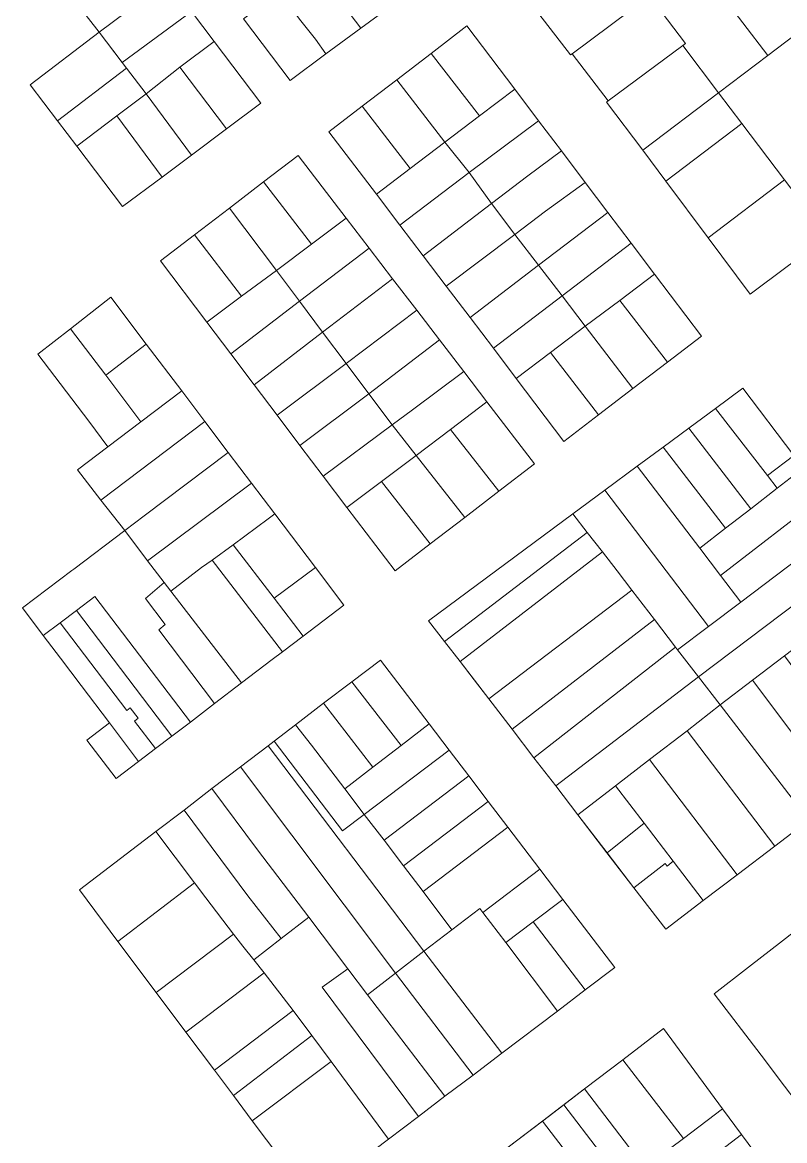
# Model space of a CAD drawing. Header units: metres. Extents: x 3873 to 16340, y -5213 to 3289.
# Drawn here: x 3873.7 to 4110.5, y 1169.7 to 1516.9 of the extents above; entities that cross this region are included whole.
import ezdxf

# ---------------------------------------------------------------- set-up
doc = ezdxf.new("R2010")
doc.units = ezdxf.units.M
doc.layers.add('CONTEXTO-MANZANAS', color=8, linetype='Continuous', lineweight=0, plot=False)
doc.layers.add('CONTEXTO-PARCELAS', color=9, linetype='Continuous', lineweight=0, plot=False)

msp = doc.modelspace()

# ---------------------------------------------------------------- linework, layer by layer
at = {"layer": 'CONTEXTO-MANZANAS'}
for points in [[(4180.12, 1527.68), (4197.22, 1504.82), (4183.09, 1494.13), (4172.44, 1486.07), (4148.44, 1467.91), (4143.82, 1464.41), (4130.79, 1454.57), (4130.32, 1455.16), (4123.88, 1450.38), (4111.25, 1441.1), (4099.78, 1432.52), (4086.75, 1450.01), (4073.59, 1467.64), (4066.41, 1477.26), (4055.16, 1492.16), (4055.63, 1492.54), (4044.41, 1507.2), (4043.91, 1506.82), (4028.82, 1526.57)], [(3986.85, 1521.07), (3978.85, 1515.16), (3967.97, 1507.13), (3956.82, 1498.88), (3942.41, 1518.01)], [(4011.79, 1515.82), (4026.6, 1496.23), (4034, 1486.41), (4041.13, 1477.01), (4048.5, 1467.26), (4055.54, 1457.95), (4062.82, 1448.38), (4070.04, 1438.79), (4084.6, 1419.51), (4074.04, 1411.45), (4063.35, 1403.26), (4052.63, 1395.04), (4041.91, 1386.85), (4027.1, 1406.38), (4020, 1415.73), (4012.75, 1425.29), (4005.35, 1435.04), (3998.19, 1444.48), (3990.97, 1453.98), (3983.69, 1463.57), (3968.85, 1482.95), (3979.25, 1490.91), (3989.97, 1499.13), (4000.69, 1507.32), (4011.79, 1515.82)], [(3959.32, 1475.63), (3974.29, 1456.13), (3981.38, 1446.88), (3988.69, 1437.35), (3996.16, 1427.6), (4003.22, 1418.41), (4010.79, 1408.54), (4017.97, 1399.16), (4032.79, 1379.85), (4021.69, 1371.35), (4011.07, 1363.23), (4000.35, 1355.01), (3989.44, 1346.66), (3974.5, 1366.35), (3967.16, 1376.04), (3959.91, 1385.6), (3952.82, 1394.95), (3945.66, 1404.41), (3938.38, 1414.04), (3930.94, 1423.85), (3916.54, 1442.85), (3927.1, 1450.95), (3938, 1459.29), (3948.6, 1467.41), (3959.32, 1475.63)], [(4117.94, 1269.23), (4107.41, 1261.2), (4095.72, 1252.29), (4085.19, 1244.26), (4073.57, 1235.38), (4063.66, 1248.26), (4055.28, 1259.13), (4046.22, 1270.88), (4039.34, 1279.84), (4032.59, 1288.63), (4025.79, 1297.48), (4018.54, 1306.88), (4009.66, 1318.45), (4004.82, 1324.73), (3999.88, 1331.17), (4044.72, 1364.32), (4054.63, 1371.66), (4064.69, 1379.1), (4072.69, 1385.04), (4080.66, 1390.91), (4089, 1397.1), (4097.44, 1403.32)], [(4097.44, 1403.32), (4113.29, 1382.45)], [(3984.88, 1318.95), (4000.04, 1299.1), (4006.22, 1290.98), (4012.35, 1282.95), (4018.41, 1275.01), (4024.47, 1267.04), (4034.41, 1254.04), (4041.57, 1244.63), (4057.72, 1223.48), (4048.54, 1216.51), (4039.88, 1209.95), (4022.57, 1196.85), (4013.66, 1190.1), (4004.94, 1183.51), (3996.72, 1177.26), (3987.44, 1170.23), (3963.13, 1151.82), (3945.07, 1175.92), (3939.22, 1183.73), (3933.32, 1191.63), (3924.44, 1203.45), (3915.22, 1215.76), (3903.35, 1231.57), (3891.38, 1247.57), (3915.1, 1265.7), (3923.88, 1272.38), (3932.57, 1279.04), (3941.41, 1285.79), (3950, 1292.35), (3951.85, 1293.76), (3958.5, 1298.82), (3967.25, 1305.51), (3976.04, 1312.2), (3984.88, 1318.95)], [(4124.91, 1167.67), (4117.72, 1177.1), (4110.44, 1186.63), (4103.13, 1196.23), (4088.57, 1215.32), (4099.29, 1223.63), (4109.79, 1231.79), (4120.72, 1240.29), (4131.41, 1248.57)], [(4024.6, 1167.67), (4035.38, 1175.92), (4048.32, 1185.79), (4060.19, 1194.85), (4072.85, 1204.51)], [(4072.85, 1204.51), (4091.19, 1179.63), (4097.07, 1171.63), (4102.94, 1163.63)]]:
    msp.add_lwpolyline(points, dxfattribs=at)
at = {"layer": 'CONTEXTO-PARCELAS'}
for points in [[(4089.69, 1527.01), (4114.72, 1546.13), (4146.91, 1570.71), (4162.66, 1550.1), (4137.85, 1531.41), (4113.88, 1513.2), (4105.25, 1506.63), (4089.69, 1527.01)], [(4089.69, 1527.01), (4114.72, 1546.13), (4146.91, 1570.71), (4162.66, 1550.1), (4137.85, 1531.41), (4113.88, 1513.2), (4105.25, 1506.63), (4089.69, 1527.01)], [(4089.69, 1527.01), (4114.72, 1546.13), (4146.91, 1570.71), (4162.66, 1550.1), (4137.85, 1531.41), (4113.88, 1513.2), (4105.25, 1506.63), (4089.69, 1527.01)], [(4089.94, 1495.04), (4078.79, 1509.73), (4079.72, 1510.41), (4068.47, 1525.13), (4052.91, 1545.51), (4067.07, 1556.63), (4089.69, 1527.01), (4105.25, 1506.63), (4089.94, 1495.04)], [(4089.94, 1495.04), (4078.79, 1509.73), (4079.72, 1510.41), (4068.47, 1525.13), (4052.91, 1545.51), (4067.07, 1556.63), (4089.69, 1527.01), (4105.25, 1506.63), (4089.94, 1495.04)], [(4089.94, 1495.04), (4078.79, 1509.73), (4079.72, 1510.41), (4068.47, 1525.13), (4052.91, 1545.51), (4067.07, 1556.63), (4089.69, 1527.01), (4105.25, 1506.63), (4089.94, 1495.04)], [(4043.91, 1506.82), (4028.82, 1526.57), (4030.75, 1528.1), (4030.91, 1529.23), (4033.75, 1531.48), (4034.22, 1530.82), (4037.07, 1533.04), (4036.66, 1533.57), (4041.6, 1537.6), (4052.1, 1544.85), (4052.91, 1545.51), (4068.47, 1525.13), (4044.41, 1507.2), (4043.91, 1506.82)], [(4043.91, 1506.82), (4028.82, 1526.57), (4030.75, 1528.1), (4030.91, 1529.23), (4033.75, 1531.48), (4034.22, 1530.82), (4037.07, 1533.04), (4036.66, 1533.57), (4041.6, 1537.6), (4052.1, 1544.85), (4052.91, 1545.51), (4068.47, 1525.13), (4044.41, 1507.2), (4043.91, 1506.82)], [(4043.91, 1506.82), (4028.82, 1526.57), (4030.75, 1528.1), (4030.91, 1529.23), (4033.75, 1531.48), (4034.22, 1530.82), (4037.07, 1533.04), (4036.66, 1533.57), (4041.6, 1537.6), (4052.1, 1544.85), (4052.91, 1545.51), (4068.47, 1525.13), (4044.41, 1507.2), (4043.91, 1506.82)], [(3978.85, 1515.16), (3964.22, 1534.38), (3975.1, 1542.57), (3989.79, 1523.35), (3986.85, 1521.07), (3978.85, 1515.16)], [(3978.85, 1515.16), (3964.22, 1534.38), (3975.1, 1542.57), (3989.79, 1523.35), (3986.85, 1521.07), (3978.85, 1515.16)], [(3978.85, 1515.16), (3964.22, 1534.38), (3975.1, 1542.57), (3989.79, 1523.35), (3986.85, 1521.07), (3978.85, 1515.16)], [(3897.54, 1513.9), (3890.19, 1523.35), (3911.57, 1539.63), (3918.91, 1529.91), (3897.54, 1513.9)], [(3897.54, 1513.9), (3890.19, 1523.35), (3911.57, 1539.63), (3918.91, 1529.91), (3897.54, 1513.9)], [(3967.97, 1507.13), (3964.69, 1511.7), (3960.16, 1517.45), (3953.44, 1526.29), (3964.22, 1534.38), (3978.85, 1515.16), (3967.97, 1507.13)], [(3967.97, 1507.13), (3964.69, 1511.7), (3960.16, 1517.45), (3953.44, 1526.29), (3964.22, 1534.38), (3978.85, 1515.16), (3967.97, 1507.13)], [(3967.97, 1507.13), (3964.69, 1511.7), (3960.16, 1517.45), (3953.44, 1526.29), (3964.22, 1534.38), (3978.85, 1515.16), (3967.97, 1507.13)], [(3897.54, 1513.9), (3918.91, 1529.91), (3926.16, 1520.35), (3904.69, 1504.52), (3897.54, 1513.9)], [(3897.54, 1513.9), (3918.91, 1529.91), (3926.16, 1520.35), (3904.69, 1504.52), (3897.54, 1513.9)], [(3956.82, 1498.88), (3942.41, 1518.01), (3953.44, 1526.29), (3960.16, 1517.45), (3964.69, 1511.7), (3967.97, 1507.13), (3956.82, 1498.88)], [(3956.82, 1498.88), (3942.41, 1518.01), (3953.44, 1526.29), (3960.16, 1517.45), (3964.69, 1511.7), (3967.97, 1507.13), (3956.82, 1498.88)], [(3956.82, 1498.88), (3942.41, 1518.01), (3953.44, 1526.29), (3960.16, 1517.45), (3964.69, 1511.7), (3967.97, 1507.13), (3956.82, 1498.88)], [(4044.41, 1507.2), (4068.47, 1525.13), (4079.72, 1510.41), (4078.79, 1509.73), (4055.63, 1492.54), (4044.41, 1507.2)], [(4044.41, 1507.2), (4068.47, 1525.13), (4079.72, 1510.41), (4078.79, 1509.73), (4055.63, 1492.54), (4044.41, 1507.2)], [(4044.41, 1507.2), (4068.47, 1525.13), (4079.72, 1510.41), (4078.79, 1509.73), (4055.63, 1492.54), (4044.41, 1507.2)], [(3904.69, 1504.52), (3926.16, 1520.35), (3933.25, 1510.98), (3922.63, 1503.07), (3912.08, 1494.8), (3906.02, 1502.76), (3904.69, 1504.52)], [(3904.69, 1504.52), (3926.16, 1520.35), (3933.25, 1510.98), (3922.63, 1503.07), (3912.08, 1494.8), (3906.02, 1502.76), (3904.69, 1504.52)], [(3906.02, 1502.76), (3884.55, 1486.4), (3876.06, 1497.54), (3897.54, 1513.9), (3906.02, 1502.76)], [(3906.02, 1502.76), (3884.55, 1486.4), (3876.06, 1497.54), (3897.54, 1513.9), (3906.02, 1502.76)], [(4015.63, 1487.88), (4000.69, 1507.32), (4011.79, 1515.82), (4026.6, 1496.23), (4015.63, 1487.88)], [(4015.63, 1487.88), (4000.69, 1507.32), (4011.79, 1515.82), (4026.6, 1496.23), (4015.63, 1487.88)], [(4015.63, 1487.88), (4000.69, 1507.32), (4011.79, 1515.82), (4026.6, 1496.23), (4015.63, 1487.88)], [(3937.1, 1483.88), (3922.63, 1503.07), (3933.25, 1510.98), (3947.72, 1491.82), (3937.1, 1483.88)], [(3937.1, 1483.88), (3922.63, 1503.07), (3933.25, 1510.98), (3947.72, 1491.82), (3937.1, 1483.88)], [(4105.25, 1506.63), (4113.88, 1513.2), (4148.44, 1467.91), (4143.82, 1464.41), (4130.79, 1454.57), (4130.32, 1455.16), (4123.88, 1450.38), (4110.46, 1468.03), (4097.15, 1485.55), (4089.94, 1495.04), (4105.25, 1506.63)], [(4105.25, 1506.63), (4113.88, 1513.2), (4148.44, 1467.91), (4143.82, 1464.41), (4130.79, 1454.57), (4130.32, 1455.16), (4123.88, 1450.38), (4110.46, 1468.03), (4097.15, 1485.55), (4089.94, 1495.04), (4105.25, 1506.63)], [(4105.25, 1506.63), (4113.88, 1513.2), (4148.44, 1467.91), (4143.82, 1464.41), (4130.79, 1454.57), (4130.32, 1455.16), (4123.88, 1450.38), (4110.46, 1468.03), (4097.15, 1485.55), (4089.94, 1495.04), (4105.25, 1506.63)], [(4004.91, 1479.73), (3989.97, 1499.13), (4000.69, 1507.32), (4015.63, 1487.88), (4004.91, 1479.73)], [(4004.91, 1479.73), (3989.97, 1499.13), (4000.69, 1507.32), (4015.63, 1487.88), (4004.91, 1479.73)], [(4004.91, 1479.73), (3989.97, 1499.13), (4000.69, 1507.32), (4015.63, 1487.88), (4004.91, 1479.73)], [(4055.16, 1492.16), (4055.63, 1492.54), (4078.79, 1509.73), (4089.94, 1495.04), (4066.41, 1477.26), (4055.16, 1492.16)], [(4055.16, 1492.16), (4055.63, 1492.54), (4078.79, 1509.73), (4089.94, 1495.04), (4066.41, 1477.26), (4055.16, 1492.16)], [(4055.16, 1492.16), (4055.63, 1492.54), (4078.79, 1509.73), (4089.94, 1495.04), (4066.41, 1477.26), (4055.16, 1492.16)], [(3890.6, 1478.45), (3884.55, 1486.4), (3906.02, 1502.76), (3912.08, 1494.8), (3902.97, 1487.87), (3890.6, 1478.45)], [(3890.6, 1478.45), (3884.55, 1486.4), (3906.02, 1502.76), (3912.08, 1494.8), (3902.97, 1487.87), (3890.6, 1478.45)], [(3926.16, 1475.7), (3912.08, 1494.8), (3922.63, 1503.07), (3937.1, 1483.88), (3926.16, 1475.7)], [(3926.16, 1475.7), (3912.08, 1494.8), (3922.63, 1503.07), (3937.1, 1483.88), (3926.16, 1475.7)], [(3979.25, 1490.91), (3989.97, 1499.13), (4004.91, 1479.73), (3994.16, 1471.54), (3979.25, 1490.91)], [(3979.25, 1490.91), (3989.97, 1499.13), (4004.91, 1479.73), (3994.16, 1471.54), (3979.25, 1490.91)], [(3979.25, 1490.91), (3989.97, 1499.13), (4004.91, 1479.73), (3994.16, 1471.54), (3979.25, 1490.91)], [(3917.1, 1468.91), (3902.97, 1487.87), (3912.08, 1494.8), (3926.16, 1475.7), (3917.1, 1468.91)], [(3917.1, 1468.91), (3902.97, 1487.87), (3912.08, 1494.8), (3926.16, 1475.7), (3917.1, 1468.91)], [(4004.91, 1479.73), (4015.63, 1487.88), (4026.6, 1496.23), (4034, 1486.41), (4012.5, 1470.32), (4004.91, 1479.73)], [(4004.91, 1479.73), (4015.63, 1487.88), (4026.6, 1496.23), (4034, 1486.41), (4012.5, 1470.32), (4004.91, 1479.73)], [(4004.91, 1479.73), (4015.63, 1487.88), (4026.6, 1496.23), (4034, 1486.41), (4012.5, 1470.32), (4004.91, 1479.73)], [(4097.15, 1485.55), (4073.59, 1467.64), (4066.41, 1477.26), (4089.94, 1495.04), (4097.15, 1485.55)], [(4097.15, 1485.55), (4073.59, 1467.64), (4066.41, 1477.26), (4089.94, 1495.04), (4097.15, 1485.55)], [(4097.15, 1485.55), (4073.59, 1467.64), (4066.41, 1477.26), (4089.94, 1495.04), (4097.15, 1485.55)], [(3968.85, 1482.95), (3979.25, 1490.91), (3994.16, 1471.54), (3983.69, 1463.57), (3968.85, 1482.95)], [(3968.85, 1482.95), (3979.25, 1490.91), (3994.16, 1471.54), (3983.69, 1463.57), (3968.85, 1482.95)], [(3968.85, 1482.95), (3979.25, 1490.91), (3994.16, 1471.54), (3983.69, 1463.57), (3968.85, 1482.95)], [(3904.82, 1459.76), (3890.6, 1478.45), (3902.97, 1487.87), (3917.1, 1468.91), (3904.82, 1459.76)], [(3904.82, 1459.76), (3890.6, 1478.45), (3902.97, 1487.87), (3917.1, 1468.91), (3904.82, 1459.76)], [(4019.38, 1460.66), (4012.5, 1470.32), (4034, 1486.41), (4041.13, 1477.01), (4030.69, 1469.32), (4019.38, 1460.66)], [(4019.38, 1460.66), (4012.5, 1470.32), (4034, 1486.41), (4041.13, 1477.01), (4030.69, 1469.32), (4019.38, 1460.66)], [(4019.38, 1460.66), (4012.5, 1470.32), (4034, 1486.41), (4041.13, 1477.01), (4030.69, 1469.32), (4019.38, 1460.66)], [(4110.46, 1468.03), (4086.75, 1450.01), (4073.59, 1467.64), (4097.15, 1485.55), (4110.46, 1468.03)], [(4110.46, 1468.03), (4086.75, 1450.01), (4073.59, 1467.64), (4097.15, 1485.55), (4110.46, 1468.03)], [(4110.46, 1468.03), (4086.75, 1450.01), (4073.59, 1467.64), (4097.15, 1485.55), (4110.46, 1468.03)], [(3994.16, 1471.54), (4004.91, 1479.73), (4012.5, 1470.32), (3990.97, 1453.98), (3983.69, 1463.57), (3994.16, 1471.54)], [(3994.16, 1471.54), (4004.91, 1479.73), (4012.5, 1470.32), (3990.97, 1453.98), (3983.69, 1463.57), (3994.16, 1471.54)], [(3994.16, 1471.54), (4004.91, 1479.73), (4012.5, 1470.32), (3990.97, 1453.98), (3983.69, 1463.57), (3994.16, 1471.54)], [(4019.38, 1460.66), (4030.69, 1469.32), (4041.13, 1477.01), (4048.5, 1467.26), (4036.19, 1458.29), (4026.66, 1451.1), (4019.38, 1460.66)], [(4019.38, 1460.66), (4030.69, 1469.32), (4041.13, 1477.01), (4048.5, 1467.26), (4036.19, 1458.29), (4026.66, 1451.1), (4019.38, 1460.66)], [(4019.38, 1460.66), (4030.69, 1469.32), (4041.13, 1477.01), (4048.5, 1467.26), (4036.19, 1458.29), (4026.66, 1451.1), (4019.38, 1460.66)], [(3948.6, 1467.41), (3959.32, 1475.63), (3974.29, 1456.13), (3963.47, 1448.04), (3948.6, 1467.41)], [(3948.6, 1467.41), (3959.32, 1475.63), (3974.29, 1456.13), (3963.47, 1448.04), (3948.6, 1467.41)], [(3948.6, 1467.41), (3959.32, 1475.63), (3974.29, 1456.13), (3963.47, 1448.04), (3948.6, 1467.41)], [(3998.19, 1444.48), (3990.97, 1453.98), (4012.5, 1470.32), (4019.38, 1460.66), (3998.19, 1444.48)], [(3998.19, 1444.48), (3990.97, 1453.98), (4012.5, 1470.32), (4019.38, 1460.66), (3998.19, 1444.48)], [(3998.19, 1444.48), (3990.97, 1453.98), (4012.5, 1470.32), (4019.38, 1460.66), (3998.19, 1444.48)], [(3938, 1459.29), (3948.6, 1467.41), (3963.47, 1448.04), (3952.57, 1439.91), (3938, 1459.29)], [(3938, 1459.29), (3948.6, 1467.41), (3963.47, 1448.04), (3952.57, 1439.91), (3938, 1459.29)], [(3938, 1459.29), (3948.6, 1467.41), (3963.47, 1448.04), (3952.57, 1439.91), (3938, 1459.29)], [(4026.66, 1451.1), (4036.19, 1458.29), (4048.5, 1467.26), (4055.54, 1457.95), (4034, 1441.51), (4026.66, 1451.1)], [(4026.66, 1451.1), (4036.19, 1458.29), (4048.5, 1467.26), (4055.54, 1457.95), (4034, 1441.51), (4026.66, 1451.1)], [(4026.66, 1451.1), (4036.19, 1458.29), (4048.5, 1467.26), (4055.54, 1457.95), (4034, 1441.51), (4026.66, 1451.1)], [(4086.75, 1450.01), (4110.46, 1468.03), (4123.88, 1450.38), (4111.25, 1441.1), (4099.78, 1432.52), (4086.75, 1450.01)], [(4086.75, 1450.01), (4110.46, 1468.03), (4123.88, 1450.38), (4111.25, 1441.1), (4099.78, 1432.52), (4086.75, 1450.01)], [(4086.75, 1450.01), (4110.46, 1468.03), (4123.88, 1450.38), (4111.25, 1441.1), (4099.78, 1432.52), (4086.75, 1450.01)], [(3927.1, 1450.95), (3938, 1459.29), (3952.57, 1439.91), (3941.75, 1431.88), (3927.1, 1450.95)], [(3927.1, 1450.95), (3938, 1459.29), (3952.57, 1439.91), (3941.75, 1431.88), (3927.1, 1450.95)], [(3927.1, 1450.95), (3938, 1459.29), (3952.57, 1439.91), (3941.75, 1431.88), (3927.1, 1450.95)], [(3998.19, 1444.48), (4019.38, 1460.66), (4026.66, 1451.1), (4005.35, 1435.04), (3998.19, 1444.48)], [(3998.19, 1444.48), (4019.38, 1460.66), (4026.66, 1451.1), (4005.35, 1435.04), (3998.19, 1444.48)], [(3998.19, 1444.48), (4019.38, 1460.66), (4026.66, 1451.1), (4005.35, 1435.04), (3998.19, 1444.48)], [(3952.57, 1439.91), (3963.47, 1448.04), (3974.29, 1456.13), (3981.38, 1446.88), (3959.72, 1430.35), (3952.57, 1439.91)], [(3952.57, 1439.91), (3963.47, 1448.04), (3974.29, 1456.13), (3981.38, 1446.88), (3959.72, 1430.35), (3952.57, 1439.91)], [(3952.57, 1439.91), (3963.47, 1448.04), (3974.29, 1456.13), (3981.38, 1446.88), (3959.72, 1430.35), (3952.57, 1439.91)], [(4034, 1441.51), (4055.54, 1457.95), (4062.82, 1448.38), (4041.32, 1431.98), (4034, 1441.51)], [(4034, 1441.51), (4055.54, 1457.95), (4062.82, 1448.38), (4041.32, 1431.98), (4034, 1441.51)], [(4034, 1441.51), (4055.54, 1457.95), (4062.82, 1448.38), (4041.32, 1431.98), (4034, 1441.51)], [(3916.54, 1442.85), (3927.1, 1450.95), (3941.75, 1431.88), (3930.94, 1423.85), (3916.54, 1442.85)], [(3916.54, 1442.85), (3927.1, 1450.95), (3941.75, 1431.88), (3930.94, 1423.85), (3916.54, 1442.85)], [(3916.54, 1442.85), (3927.1, 1450.95), (3941.75, 1431.88), (3930.94, 1423.85), (3916.54, 1442.85)], [(4005.35, 1435.04), (4026.66, 1451.1), (4034, 1441.51), (4012.75, 1425.29), (4005.35, 1435.04)], [(4005.35, 1435.04), (4026.66, 1451.1), (4034, 1441.51), (4012.75, 1425.29), (4005.35, 1435.04)], [(4005.35, 1435.04), (4026.66, 1451.1), (4034, 1441.51), (4012.75, 1425.29), (4005.35, 1435.04)], [(4041.32, 1431.98), (4062.82, 1448.38), (4070.04, 1438.79), (4059.22, 1430.63), (4048.54, 1422.57), (4041.32, 1431.98)], [(4041.32, 1431.98), (4062.82, 1448.38), (4070.04, 1438.79), (4059.22, 1430.63), (4048.54, 1422.57), (4041.32, 1431.98)], [(4041.32, 1431.98), (4062.82, 1448.38), (4070.04, 1438.79), (4059.22, 1430.63), (4048.54, 1422.57), (4041.32, 1431.98)], [(3966.94, 1420.73), (3959.72, 1430.35), (3981.38, 1446.88), (3988.69, 1437.35), (3966.94, 1420.73)], [(3966.94, 1420.73), (3959.72, 1430.35), (3981.38, 1446.88), (3988.69, 1437.35), (3966.94, 1420.73)], [(3966.94, 1420.73), (3959.72, 1430.35), (3981.38, 1446.88), (3988.69, 1437.35), (3966.94, 1420.73)], [(4012.75, 1425.29), (4034, 1441.51), (4041.32, 1431.98), (4020, 1415.73), (4012.75, 1425.29)], [(4012.75, 1425.29), (4034, 1441.51), (4041.32, 1431.98), (4020, 1415.73), (4012.75, 1425.29)], [(4012.75, 1425.29), (4034, 1441.51), (4041.32, 1431.98), (4020, 1415.73), (4012.75, 1425.29)], [(3930.94, 1423.85), (3941.75, 1431.88), (3952.57, 1439.91), (3959.72, 1430.35), (3938.38, 1414.04), (3930.94, 1423.85)], [(3930.94, 1423.85), (3941.75, 1431.88), (3952.57, 1439.91), (3959.72, 1430.35), (3938.38, 1414.04), (3930.94, 1423.85)], [(3930.94, 1423.85), (3941.75, 1431.88), (3952.57, 1439.91), (3959.72, 1430.35), (3938.38, 1414.04), (3930.94, 1423.85)], [(4059.22, 1430.63), (4070.04, 1438.79), (4084.6, 1419.51), (4074.04, 1411.45), (4059.22, 1430.63)], [(4059.22, 1430.63), (4070.04, 1438.79), (4084.6, 1419.51), (4074.04, 1411.45), (4059.22, 1430.63)], [(4059.22, 1430.63), (4070.04, 1438.79), (4084.6, 1419.51), (4074.04, 1411.45), (4059.22, 1430.63)], [(3966.94, 1420.73), (3988.69, 1437.35), (3996.16, 1427.6), (3974.22, 1411.04), (3966.94, 1420.73)], [(3966.94, 1420.73), (3988.69, 1437.35), (3996.16, 1427.6), (3974.22, 1411.04), (3966.94, 1420.73)], [(3966.94, 1420.73), (3988.69, 1437.35), (3996.16, 1427.6), (3974.22, 1411.04), (3966.94, 1420.73)], [(3888.61, 1421.83), (3901.13, 1431.57), (3912.15, 1417.04), (3899.56, 1407.38), (3888.61, 1421.83)], [(3888.61, 1421.83), (3901.13, 1431.57), (3912.15, 1417.04), (3899.56, 1407.38), (3888.61, 1421.83)], [(4027.1, 1406.38), (4020, 1415.73), (4041.32, 1431.98), (4048.54, 1422.57), (4037.75, 1414.45), (4027.1, 1406.38)], [(4027.1, 1406.38), (4020, 1415.73), (4041.32, 1431.98), (4048.54, 1422.57), (4037.75, 1414.45), (4027.1, 1406.38)], [(4027.1, 1406.38), (4020, 1415.73), (4041.32, 1431.98), (4048.54, 1422.57), (4037.75, 1414.45), (4027.1, 1406.38)], [(4048.54, 1422.57), (4059.22, 1430.63), (4074.04, 1411.45), (4063.35, 1403.26), (4048.54, 1422.57)], [(4048.54, 1422.57), (4059.22, 1430.63), (4074.04, 1411.45), (4063.35, 1403.26), (4048.54, 1422.57)], [(4048.54, 1422.57), (4059.22, 1430.63), (4074.04, 1411.45), (4063.35, 1403.26), (4048.54, 1422.57)], [(3938.38, 1414.04), (3959.72, 1430.35), (3966.94, 1420.73), (3945.66, 1404.41), (3938.38, 1414.04)], [(3938.38, 1414.04), (3959.72, 1430.35), (3966.94, 1420.73), (3945.66, 1404.41), (3938.38, 1414.04)], [(3938.38, 1414.04), (3959.72, 1430.35), (3966.94, 1420.73), (3945.66, 1404.41), (3938.38, 1414.04)], [(3974.22, 1411.04), (3996.16, 1427.6), (4003.22, 1418.41), (3981.32, 1401.57), (3974.22, 1411.04)], [(3974.22, 1411.04), (3996.16, 1427.6), (4003.22, 1418.41), (3981.32, 1401.57), (3974.22, 1411.04)], [(3974.22, 1411.04), (3996.16, 1427.6), (4003.22, 1418.41), (3981.32, 1401.57), (3974.22, 1411.04)], [(3894.35, 1393.13), (3878.44, 1413.91), (3888.61, 1421.83), (3899.56, 1407.38), (3910.51, 1392.94), (3900.22, 1385.13), (3894.35, 1393.13)], [(3894.35, 1393.13), (3878.44, 1413.91), (3888.61, 1421.83), (3899.56, 1407.38), (3910.51, 1392.94), (3900.22, 1385.13), (3894.35, 1393.13)], [(3945.66, 1404.41), (3966.94, 1420.73), (3974.22, 1411.04), (3952.82, 1394.95), (3945.66, 1404.41)], [(3945.66, 1404.41), (3966.94, 1420.73), (3974.22, 1411.04), (3952.82, 1394.95), (3945.66, 1404.41)], [(3945.66, 1404.41), (3966.94, 1420.73), (3974.22, 1411.04), (3952.82, 1394.95), (3945.66, 1404.41)], [(4037.75, 1414.45), (4048.54, 1422.57), (4063.35, 1403.26), (4052.63, 1395.04), (4037.75, 1414.45)], [(4037.75, 1414.45), (4048.54, 1422.57), (4063.35, 1403.26), (4052.63, 1395.04), (4037.75, 1414.45)], [(4037.75, 1414.45), (4048.54, 1422.57), (4063.35, 1403.26), (4052.63, 1395.04), (4037.75, 1414.45)], [(3899.56, 1407.38), (3912.15, 1417.04), (3923.16, 1402.51), (3910.51, 1392.94), (3899.56, 1407.38)], [(3899.56, 1407.38), (3912.15, 1417.04), (3923.16, 1402.51), (3910.51, 1392.94), (3899.56, 1407.38)], [(3981.32, 1401.57), (4003.22, 1418.41), (4010.79, 1408.54), (3994.82, 1396.63), (3988.54, 1391.95), (3981.32, 1401.57)], [(3981.32, 1401.57), (4003.22, 1418.41), (4010.79, 1408.54), (3994.82, 1396.63), (3988.54, 1391.95), (3981.32, 1401.57)], [(3981.32, 1401.57), (4003.22, 1418.41), (4010.79, 1408.54), (3994.82, 1396.63), (3988.54, 1391.95), (3981.32, 1401.57)], [(4027.1, 1406.38), (4037.75, 1414.45), (4052.63, 1395.04), (4041.91, 1386.85), (4027.1, 1406.38)], [(4027.1, 1406.38), (4037.75, 1414.45), (4052.63, 1395.04), (4041.91, 1386.85), (4027.1, 1406.38)], [(4027.1, 1406.38), (4037.75, 1414.45), (4052.63, 1395.04), (4041.91, 1386.85), (4027.1, 1406.38)], [(3952.82, 1394.95), (3974.22, 1411.04), (3981.32, 1401.57), (3959.91, 1385.6), (3952.82, 1394.95)], [(3952.82, 1394.95), (3974.22, 1411.04), (3981.32, 1401.57), (3959.91, 1385.6), (3952.82, 1394.95)], [(3952.82, 1394.95), (3974.22, 1411.04), (3981.32, 1401.57), (3959.91, 1385.6), (3952.82, 1394.95)], [(3988.54, 1391.95), (3994.82, 1396.63), (4010.79, 1408.54), (4017.97, 1399.16), (4006.63, 1390.57), (3995.97, 1382.48), (3988.54, 1391.95)], [(3988.54, 1391.95), (3994.82, 1396.63), (4010.79, 1408.54), (4017.97, 1399.16), (4006.63, 1390.57), (3995.97, 1382.48), (3988.54, 1391.95)], [(3988.54, 1391.95), (3994.82, 1396.63), (4010.79, 1408.54), (4017.97, 1399.16), (4006.63, 1390.57), (3995.97, 1382.48), (3988.54, 1391.95)], [(4113.29, 1382.45), (4105.1, 1376.25), (4089, 1397.1), (4097.44, 1403.32), (4113.29, 1382.45)], [(4113.29, 1382.45), (4105.1, 1376.25), (4089, 1397.1), (4097.44, 1403.32), (4113.29, 1382.45)], [(3898.04, 1368.63), (3890.79, 1378.01), (3900.22, 1385.13), (3910.51, 1392.94), (3923.16, 1402.51), (3930.32, 1393.04), (3898.04, 1368.63)], [(3898.04, 1368.63), (3890.79, 1378.01), (3900.22, 1385.13), (3910.51, 1392.94), (3923.16, 1402.51), (3930.32, 1393.04), (3898.04, 1368.63)], [(3967.16, 1376.04), (3959.91, 1385.6), (3981.32, 1401.57), (3988.54, 1391.95), (3967.16, 1376.04)], [(3967.16, 1376.04), (3959.91, 1385.6), (3981.32, 1401.57), (3988.54, 1391.95), (3967.16, 1376.04)], [(3967.16, 1376.04), (3959.91, 1385.6), (3981.32, 1401.57), (3988.54, 1391.95), (3967.16, 1376.04)], [(4006.63, 1390.57), (4017.97, 1399.16), (4032.79, 1379.85), (4021.69, 1371.35), (4006.63, 1390.57)], [(4006.63, 1390.57), (4017.97, 1399.16), (4032.79, 1379.85), (4021.69, 1371.35), (4006.63, 1390.57)], [(4006.63, 1390.57), (4017.97, 1399.16), (4032.79, 1379.85), (4021.69, 1371.35), (4006.63, 1390.57)], [(4089, 1397.1), (4105.1, 1376.25), (4108.16, 1372.29), (4099.94, 1365.91), (4080.66, 1390.91), (4089, 1397.1)], [(4089, 1397.1), (4105.1, 1376.25), (4108.16, 1372.29), (4099.94, 1365.91), (4080.66, 1390.91), (4089, 1397.1)], [(3905.5, 1359.2), (3898.04, 1368.63), (3930.32, 1393.04), (3937.63, 1383.38), (3911.47, 1363.7), (3905.5, 1359.2)], [(3905.5, 1359.2), (3898.04, 1368.63), (3930.32, 1393.04), (3937.63, 1383.38), (3911.47, 1363.7), (3905.5, 1359.2)], [(3967.16, 1376.04), (3988.54, 1391.95), (3995.97, 1382.48), (3985.22, 1374.38), (3974.5, 1366.35), (3967.16, 1376.04)], [(3967.16, 1376.04), (3988.54, 1391.95), (3995.97, 1382.48), (3985.22, 1374.38), (3974.5, 1366.35), (3967.16, 1376.04)], [(3967.16, 1376.04), (3988.54, 1391.95), (3995.97, 1382.48), (3985.22, 1374.38), (3974.5, 1366.35), (3967.16, 1376.04)], [(3995.97, 1382.48), (4006.63, 1390.57), (4021.69, 1371.35), (4011.07, 1363.23), (3995.97, 1382.48)], [(3995.97, 1382.48), (4006.63, 1390.57), (4021.69, 1371.35), (4011.07, 1363.23), (3995.97, 1382.48)], [(3995.97, 1382.48), (4006.63, 1390.57), (4021.69, 1371.35), (4011.07, 1363.23), (3995.97, 1382.48)], [(4092.1, 1359.85), (4072.69, 1385.04), (4080.66, 1390.91), (4099.94, 1365.91), (4092.1, 1359.85)], [(4092.1, 1359.85), (4072.69, 1385.04), (4080.66, 1390.91), (4099.94, 1365.91), (4092.1, 1359.85)], [(3912.57, 1349.76), (3905.5, 1359.2), (3911.47, 1363.7), (3937.63, 1383.38), (3944.85, 1373.91), (3912.57, 1349.76)], [(3912.57, 1349.76), (3905.5, 1359.2), (3911.47, 1363.7), (3937.63, 1383.38), (3944.85, 1373.91), (3912.57, 1349.76)], [(3985.22, 1374.38), (3995.97, 1382.48), (4011.07, 1363.23), (4000.35, 1355.01), (3985.22, 1374.38)], [(3985.22, 1374.38), (3995.97, 1382.48), (4011.07, 1363.23), (4000.35, 1355.01), (3985.22, 1374.38)], [(3985.22, 1374.38), (3995.97, 1382.48), (4011.07, 1363.23), (4000.35, 1355.01), (3985.22, 1374.38)], [(4084.1, 1353.66), (4064.69, 1379.1), (4072.69, 1385.04), (4092.1, 1359.85), (4084.1, 1353.66)], [(4084.1, 1353.66), (4064.69, 1379.1), (4072.69, 1385.04), (4092.1, 1359.85), (4084.1, 1353.66)], [(4108.16, 1372.29), (4105.1, 1376.25), (4113.29, 1382.45), (4116.25, 1378.54), (4108.16, 1372.29)], [(4108.16, 1372.29), (4105.1, 1376.25), (4113.29, 1382.45), (4116.25, 1378.54), (4108.16, 1372.29)], [(4064.69, 1379.1), (4084.1, 1353.66), (4090.5, 1345.23), (4096.82, 1336.95), (4086.85, 1329.38), (4054.63, 1371.66), (4064.69, 1379.1)], [(4064.69, 1379.1), (4084.1, 1353.66), (4090.5, 1345.23), (4096.82, 1336.95), (4086.85, 1329.38), (4054.63, 1371.66), (4064.69, 1379.1)], [(4090.5, 1345.23), (4084.1, 1353.66), (4092.1, 1359.85), (4099.94, 1365.91), (4108.16, 1372.29), (4116.25, 1378.54), (4122.72, 1370.01), (4090.5, 1345.23)], [(4090.5, 1345.23), (4084.1, 1353.66), (4092.1, 1359.85), (4099.94, 1365.91), (4108.16, 1372.29), (4116.25, 1378.54), (4122.72, 1370.01), (4090.5, 1345.23)], [(3944.85, 1373.91), (3952.1, 1364.32), (3950, 1362.76), (3939.19, 1354.76), (3932.58, 1349.97), (3929.35, 1347.63), (3919.82, 1340.32), (3917.72, 1343.04), (3912.57, 1349.76), (3944.85, 1373.91)], [(3944.85, 1373.91), (3952.1, 1364.32), (3950, 1362.76), (3939.19, 1354.76), (3932.58, 1349.97), (3929.35, 1347.63), (3919.82, 1340.32), (3917.72, 1343.04), (3912.57, 1349.76), (3944.85, 1373.91)], [(3989.44, 1346.66), (3974.5, 1366.35), (3985.22, 1374.38), (4000.35, 1355.01), (3989.44, 1346.66)], [(3989.44, 1346.66), (3974.5, 1366.35), (3985.22, 1374.38), (4000.35, 1355.01), (3989.44, 1346.66)], [(3989.44, 1346.66), (3974.5, 1366.35), (3985.22, 1374.38), (4000.35, 1355.01), (3989.44, 1346.66)], [(4063.04, 1340.63), (4058.47, 1346.6), (4053.91, 1352.57), (4049.16, 1358.54), (4044.72, 1364.32), (4054.63, 1371.66), (4086.85, 1329.38), (4077.22, 1322.1), (4076.6, 1322.95), (4070, 1331.51), (4063.04, 1340.63)], [(4063.04, 1340.63), (4058.47, 1346.6), (4053.91, 1352.57), (4049.16, 1358.54), (4044.72, 1364.32), (4054.63, 1371.66), (4086.85, 1329.38), (4077.22, 1322.1), (4076.6, 1322.95), (4070, 1331.51), (4063.04, 1340.63)], [(4096.82, 1336.95), (4090.5, 1345.23), (4122.72, 1370.01), (4129.22, 1361.48), (4096.82, 1336.95)], [(4096.82, 1336.95), (4090.5, 1345.23), (4122.72, 1370.01), (4129.22, 1361.48), (4096.82, 1336.95)], [(3939.19, 1354.76), (3950, 1362.76), (3952.1, 1364.32), (3964.71, 1347.66), (3951.88, 1338.15), (3939.19, 1354.76)], [(3939.19, 1354.76), (3950, 1362.76), (3952.1, 1364.32), (3964.71, 1347.66), (3951.88, 1338.15), (3939.19, 1354.76)], [(4004.82, 1324.73), (3999.88, 1331.16), (4044.72, 1364.32), (4049.16, 1358.54), (4004.82, 1324.73)], [(4004.82, 1324.73), (3999.88, 1331.16), (4044.72, 1364.32), (4049.16, 1358.54), (4004.82, 1324.73)], [(4077.22, 1322.1), (4086.85, 1329.38), (4096.82, 1336.95), (4129.22, 1361.48), (4135.74, 1352.95), (4083.69, 1313.7), (4077.22, 1322.1)], [(4077.22, 1322.1), (4086.85, 1329.38), (4096.82, 1336.95), (4129.22, 1361.48), (4135.74, 1352.95), (4083.69, 1313.7), (4077.22, 1322.1)], [(3896.13, 1338.65), (3890.47, 1334.35), (3885.36, 1330.47), (3880.17, 1326.52), (3879.83, 1326.97), (3873.66, 1335.11), (3889.04, 1346.73), (3889.63, 1347.16), (3905.5, 1359.2), (3912.57, 1349.76), (3917.72, 1343.04), (3911.88, 1338.07), (3918, 1329.95), (3916.1, 1328.29), (3933.38, 1305.45), (3925.85, 1299.7), (3896.13, 1338.65)], [(3896.13, 1338.65), (3890.47, 1334.35), (3885.36, 1330.47), (3880.17, 1326.52), (3879.83, 1326.97), (3873.66, 1335.11), (3889.04, 1346.73), (3889.63, 1347.16), (3905.5, 1359.2), (3912.57, 1349.76), (3917.72, 1343.04), (3911.88, 1338.07), (3918, 1329.95), (3916.1, 1328.29), (3933.38, 1305.45), (3925.85, 1299.7), (3896.13, 1338.65)], [(4009.66, 1318.45), (4004.82, 1324.73), (4049.16, 1358.54), (4053.91, 1352.57), (4009.66, 1318.45)], [(4009.66, 1318.45), (4004.82, 1324.73), (4049.16, 1358.54), (4053.91, 1352.57), (4009.66, 1318.45)], [(3954.49, 1321.51), (3932.58, 1349.97), (3939.19, 1354.76), (3951.88, 1338.15), (3960.88, 1326.38), (3954.49, 1321.51)], [(3954.49, 1321.51), (3932.58, 1349.97), (3939.19, 1354.76), (3951.88, 1338.15), (3960.88, 1326.38), (3954.49, 1321.51)], [(4018.54, 1306.88), (4013.97, 1312.85), (4009.66, 1318.45), (4053.91, 1352.57), (4058.47, 1346.6), (4063.04, 1340.63), (4018.54, 1306.88)], [(4018.54, 1306.88), (4013.97, 1312.85), (4009.66, 1318.45), (4053.91, 1352.57), (4058.47, 1346.6), (4063.04, 1340.63), (4018.54, 1306.88)], [(4083.69, 1313.7), (4135.74, 1352.95), (4142.25, 1344.41), (4110.47, 1320.26), (4100.5, 1312.7), (4090.41, 1305.01), (4083.69, 1313.7)], [(4083.69, 1313.7), (4135.74, 1352.95), (4142.25, 1344.41), (4110.47, 1320.26), (4100.5, 1312.7), (4090.41, 1305.01), (4083.69, 1313.7)], [(3941.75, 1311.82), (3919.82, 1340.32), (3929.35, 1347.63), (3932.58, 1349.97), (3954.49, 1321.51), (3951.29, 1319.07), (3941.75, 1311.82)], [(3941.75, 1311.82), (3919.82, 1340.32), (3929.35, 1347.63), (3932.58, 1349.97), (3954.49, 1321.51), (3951.29, 1319.07), (3941.75, 1311.82)], [(3964.71, 1347.66), (3973.54, 1336.01), (3960.88, 1326.38), (3951.88, 1338.15), (3964.71, 1347.66)], [(3964.71, 1347.66), (3973.54, 1336.01), (3960.88, 1326.38), (3951.88, 1338.15), (3964.71, 1347.66)], [(3918, 1329.95), (3911.88, 1338.07), (3917.72, 1343.04), (3919.82, 1340.32), (3941.75, 1311.82), (3933.38, 1305.45), (3916.1, 1328.29), (3918, 1329.95)], [(3918, 1329.95), (3911.88, 1338.07), (3917.72, 1343.04), (3919.82, 1340.32), (3941.75, 1311.82), (3933.38, 1305.45), (3916.1, 1328.29), (3918, 1329.95)], [(4025.79, 1297.48), (4018.54, 1306.88), (4063.04, 1340.63), (4070, 1331.51), (4025.79, 1297.48)], [(4025.79, 1297.48), (4018.54, 1306.88), (4063.04, 1340.63), (4070, 1331.51), (4025.79, 1297.48)], [(3896.13, 1338.65), (3925.85, 1299.7), (3920.13, 1295.35), (3890.47, 1334.35), (3896.13, 1338.65)], [(3896.13, 1338.65), (3925.85, 1299.7), (3920.13, 1295.35), (3890.47, 1334.35), (3896.13, 1338.65)], [(3920.13, 1295.35), (3915.03, 1291.47), (3908.52, 1300.02), (3909.63, 1300.87), (3907.18, 1304.1), (3906.07, 1303.25), (3885.36, 1330.47), (3890.47, 1334.35), (3920.13, 1295.35)], [(3920.13, 1295.35), (3915.03, 1291.47), (3908.52, 1300.02), (3909.63, 1300.87), (3907.18, 1304.1), (3906.07, 1303.25), (3885.36, 1330.47), (3890.47, 1334.35), (3920.13, 1295.35)], [(3885.36, 1330.47), (3906.07, 1303.25), (3907.18, 1304.1), (3909.63, 1300.87), (3908.52, 1300.02), (3915.03, 1291.47), (3909.79, 1287.48), (3900.72, 1299.43), (3891.9, 1311.07), (3885.51, 1319.48), (3880.17, 1326.52), (3885.36, 1330.47)], [(3885.36, 1330.47), (3906.07, 1303.25), (3907.18, 1304.1), (3909.63, 1300.87), (3908.52, 1300.02), (3915.03, 1291.47), (3909.79, 1287.48), (3900.72, 1299.43), (3891.9, 1311.07), (3885.51, 1319.48), (3880.17, 1326.52), (3885.36, 1330.47)], [(4025.79, 1297.48), (4070, 1331.51), (4076.6, 1322.95), (4032.6, 1288.63), (4025.79, 1297.48)], [(4025.79, 1297.48), (4070, 1331.51), (4076.6, 1322.95), (4032.6, 1288.63), (4025.79, 1297.48)], [(4039.35, 1279.85), (4032.6, 1288.63), (4076.6, 1322.95), (4077.22, 1322.1), (4083.69, 1313.7), (4039.35, 1279.85)], [(4039.35, 1279.85), (4032.6, 1288.63), (4076.6, 1322.95), (4077.22, 1322.1), (4083.69, 1313.7), (4039.35, 1279.85)], [(4127.6, 1276.6), (4100.5, 1312.7), (4110.47, 1320.26), (4119.54, 1307.91), (4137.16, 1283.91), (4127.6, 1276.6)], [(4127.6, 1276.6), (4100.5, 1312.7), (4110.47, 1320.26), (4119.54, 1307.91), (4137.16, 1283.91), (4127.6, 1276.6)], [(3976.04, 1312.2), (3984.88, 1318.95), (4000.04, 1299.1), (3991.29, 1292.38), (3976.04, 1312.2)], [(3976.04, 1312.2), (3984.88, 1318.95), (4000.04, 1299.1), (3991.29, 1292.38), (3976.04, 1312.2)], [(3976.04, 1312.2), (3984.88, 1318.95), (4000.04, 1299.1), (3991.29, 1292.38), (3976.04, 1312.2)], [(4080.15, 1297), (4068.46, 1288.09), (4057.91, 1279.91), (4046.22, 1270.88), (4039.35, 1279.85), (4083.69, 1313.7), (4090.41, 1305.01), (4080.15, 1297)], [(4080.15, 1297), (4068.46, 1288.09), (4057.91, 1279.91), (4046.22, 1270.88), (4039.35, 1279.85), (4083.69, 1313.7), (4090.41, 1305.01), (4080.15, 1297)], [(4117.94, 1269.23), (4090.41, 1305.01), (4100.5, 1312.7), (4127.6, 1276.6), (4117.94, 1269.23)], [(4117.94, 1269.23), (4090.41, 1305.01), (4100.5, 1312.7), (4127.6, 1276.6), (4117.94, 1269.23)], [(3967.25, 1305.51), (3976.04, 1312.2), (3991.29, 1292.38), (3982.57, 1285.66), (3967.25, 1305.51)], [(3967.25, 1305.51), (3976.04, 1312.2), (3991.29, 1292.38), (3982.57, 1285.66), (3967.25, 1305.51)], [(3967.25, 1305.51), (3976.04, 1312.2), (3991.29, 1292.38), (3982.57, 1285.66), (3967.25, 1305.51)], [(3963.47, 1292.51), (3958.5, 1298.82), (3967.25, 1305.51), (3982.57, 1285.66), (3973.82, 1278.95), (3963.47, 1292.51)], [(3963.47, 1292.51), (3958.5, 1298.82), (3967.25, 1305.51), (3982.57, 1285.66), (3973.82, 1278.95), (3963.47, 1292.51)], [(3963.47, 1292.51), (3958.5, 1298.82), (3967.25, 1305.51), (3982.57, 1285.66), (3973.82, 1278.95), (3963.47, 1292.51)], [(4080.15, 1297), (4090.41, 1305.01), (4117.94, 1269.23), (4107.41, 1261.2), (4080.15, 1297)], [(4080.15, 1297), (4090.41, 1305.01), (4117.94, 1269.23), (4107.41, 1261.2), (4080.15, 1297)], [(3902.78, 1282.15), (3893.72, 1294.1), (3900.72, 1299.43), (3909.79, 1287.48), (3902.78, 1282.15)], [(3902.78, 1282.15), (3893.72, 1294.1), (3900.72, 1299.43), (3909.79, 1287.48), (3902.78, 1282.15)], [(3958.5, 1298.82), (3963.47, 1292.51), (3973.82, 1278.95), (3979.88, 1271.01), (3973.07, 1265.95), (3951.85, 1293.76), (3958.5, 1298.82)], [(3958.5, 1298.82), (3963.47, 1292.51), (3973.82, 1278.95), (3979.88, 1271.01), (3973.07, 1265.95), (3951.85, 1293.76), (3958.5, 1298.82)], [(3958.5, 1298.82), (3963.47, 1292.51), (3973.82, 1278.95), (3979.88, 1271.01), (3973.07, 1265.95), (3951.85, 1293.76), (3958.5, 1298.82)], [(3973.82, 1278.95), (3982.57, 1285.66), (3991.29, 1292.38), (4000.04, 1299.1), (4006.22, 1290.98), (3979.88, 1271.01), (3973.82, 1278.95)], [(3973.82, 1278.95), (3982.57, 1285.66), (3991.29, 1292.38), (4000.04, 1299.1), (4006.22, 1290.98), (3979.88, 1271.01), (3973.82, 1278.95)], [(3973.82, 1278.95), (3982.57, 1285.66), (3991.29, 1292.38), (4000.04, 1299.1), (4006.22, 1290.98), (3979.88, 1271.01), (3973.82, 1278.95)], [(4080.15, 1297), (4107.41, 1261.2), (4095.72, 1252.29), (4068.46, 1288.09), (4080.15, 1297)], [(4080.15, 1297), (4107.41, 1261.2), (4095.72, 1252.29), (4068.46, 1288.09), (4080.15, 1297)], [(3989.63, 1221.73), (3941.41, 1285.79), (3950, 1292.35), (3998.38, 1228.51), (3989.63, 1221.73)], [(3989.63, 1221.73), (3941.41, 1285.79), (3950, 1292.35), (3998.38, 1228.51), (3989.63, 1221.73)], [(3989.63, 1221.73), (3941.41, 1285.79), (3950, 1292.35), (3998.38, 1228.51), (3989.63, 1221.73)], [(3986.04, 1262.98), (3992.07, 1255.01), (3998.13, 1247.04), (4007.13, 1235.16), (3998.38, 1228.51), (3950, 1292.35), (3951.85, 1293.76), (3973.07, 1265.95), (3979.88, 1271.01), (3986.04, 1262.98)], [(3986.04, 1262.98), (3992.07, 1255.01), (3998.13, 1247.04), (4007.13, 1235.16), (3998.38, 1228.51), (3950, 1292.35), (3951.85, 1293.76), (3973.07, 1265.95), (3979.88, 1271.01), (3986.04, 1262.98)], [(3986.04, 1262.98), (3992.07, 1255.01), (3998.13, 1247.04), (4007.13, 1235.16), (3998.38, 1228.51), (3950, 1292.35), (3951.85, 1293.76), (3973.07, 1265.95), (3979.88, 1271.01), (3986.04, 1262.98)], [(3986.04, 1262.98), (3979.88, 1271.01), (4006.22, 1290.98), (4012.35, 1282.95), (3986.04, 1262.98)], [(3986.04, 1262.98), (3979.88, 1271.01), (4006.22, 1290.98), (4012.35, 1282.95), (3986.04, 1262.98)], [(3986.04, 1262.98), (3979.88, 1271.01), (4006.22, 1290.98), (4012.35, 1282.95), (3986.04, 1262.98)], [(3932.57, 1279.04), (3941.41, 1285.79), (3989.63, 1221.73), (3980.91, 1214.95), (3974.75, 1223.1), (3962.63, 1239.16), (3946.69, 1260.07), (3932.57, 1279.04)], [(3932.57, 1279.04), (3941.41, 1285.79), (3989.63, 1221.73), (3980.91, 1214.95), (3974.75, 1223.1), (3962.63, 1239.16), (3946.69, 1260.07), (3932.57, 1279.04)], [(3932.57, 1279.04), (3941.41, 1285.79), (3989.63, 1221.73), (3980.91, 1214.95), (3974.75, 1223.1), (3962.63, 1239.16), (3946.69, 1260.07), (3932.57, 1279.04)], [(4075.82, 1256.51), (4066.82, 1268.29), (4057.91, 1279.91), (4068.46, 1288.09), (4095.72, 1252.29), (4085.19, 1244.26), (4075.82, 1256.51)], [(4075.82, 1256.51), (4066.82, 1268.29), (4057.91, 1279.91), (4068.46, 1288.09), (4095.72, 1252.29), (4085.19, 1244.26), (4075.82, 1256.51)], [(3986.04, 1262.98), (4012.35, 1282.95), (4018.41, 1275.01), (3992.07, 1255.01), (3986.04, 1262.98)], [(3986.04, 1262.98), (4012.35, 1282.95), (4018.41, 1275.01), (3992.07, 1255.01), (3986.04, 1262.98)], [(3986.04, 1262.98), (4012.35, 1282.95), (4018.41, 1275.01), (3992.07, 1255.01), (3986.04, 1262.98)], [(3954.1, 1232.54), (3943.72, 1245.7), (3923.88, 1272.38), (3932.57, 1279.04), (3946.69, 1260.07), (3962.63, 1239.16), (3954.1, 1232.54)], [(3954.1, 1232.54), (3943.72, 1245.7), (3923.88, 1272.38), (3932.57, 1279.04), (3946.69, 1260.07), (3962.63, 1239.16), (3954.1, 1232.54)], [(3954.1, 1232.54), (3943.72, 1245.7), (3923.88, 1272.38), (3932.57, 1279.04), (3946.69, 1260.07), (3962.63, 1239.16), (3954.1, 1232.54)], [(4057.91, 1279.91), (4066.82, 1268.29), (4055.29, 1259.13), (4046.22, 1270.88), (4057.91, 1279.91)], [(4057.91, 1279.91), (4066.82, 1268.29), (4055.29, 1259.13), (4046.22, 1270.88), (4057.91, 1279.91)], [(3998.13, 1247.04), (3992.07, 1255.01), (4018.41, 1275.01), (4024.47, 1267.04), (3998.13, 1247.04)], [(3998.13, 1247.04), (3992.07, 1255.01), (4018.41, 1275.01), (4024.47, 1267.04), (3998.13, 1247.04)], [(3998.13, 1247.04), (3992.07, 1255.01), (4018.41, 1275.01), (4024.47, 1267.04), (3998.13, 1247.04)], [(3942.19, 1230.13), (3939.29, 1233.88), (3930.69, 1245.13), (3927.13, 1249.82), (3915.1, 1265.7), (3923.88, 1272.38), (3943.72, 1245.7), (3954.1, 1232.54), (3945.57, 1225.91), (3942.19, 1230.13)], [(3942.19, 1230.13), (3939.29, 1233.88), (3930.69, 1245.13), (3927.13, 1249.82), (3915.1, 1265.7), (3923.88, 1272.38), (3943.72, 1245.7), (3954.1, 1232.54), (3945.57, 1225.91), (3942.19, 1230.13)], [(3942.19, 1230.13), (3939.29, 1233.88), (3930.69, 1245.13), (3927.13, 1249.82), (3915.1, 1265.7), (3923.88, 1272.38), (3943.72, 1245.7), (3954.1, 1232.54), (3945.57, 1225.91), (3942.19, 1230.13)], [(4063.66, 1248.26), (4055.29, 1259.13), (4066.82, 1268.29), (4075.82, 1256.51), (4073.97, 1254.95), (4073.35, 1255.76), (4063.66, 1248.26)], [(4063.66, 1248.26), (4055.29, 1259.13), (4066.82, 1268.29), (4075.82, 1256.51), (4073.97, 1254.95), (4073.35, 1255.76), (4063.66, 1248.26)], [(3915.1, 1265.7), (3927.13, 1249.82), (3903.35, 1231.57), (3891.38, 1247.57), (3915.1, 1265.7)], [(3915.1, 1265.7), (3927.13, 1249.82), (3903.35, 1231.57), (3891.38, 1247.57), (3915.1, 1265.7)], [(3915.1, 1265.7), (3927.13, 1249.82), (3903.35, 1231.57), (3891.38, 1247.57), (3915.1, 1265.7)], [(4034.41, 1254.04), (4016.72, 1240.6), (4015.82, 1241.82), (4007.13, 1235.16), (3998.13, 1247.04), (4024.47, 1267.04), (4034.41, 1254.04)], [(4034.41, 1254.04), (4016.72, 1240.6), (4015.82, 1241.82), (4007.13, 1235.16), (3998.13, 1247.04), (4024.47, 1267.04), (4034.41, 1254.04)], [(4034.41, 1254.04), (4016.72, 1240.6), (4015.82, 1241.82), (4007.13, 1235.16), (3998.13, 1247.04), (4024.47, 1267.04), (4034.41, 1254.04)], [(4016.72, 1240.6), (4034.41, 1254.04), (4041.57, 1244.63), (4032.35, 1237.63), (4023.85, 1231.2), (4016.72, 1240.6)], [(4016.72, 1240.6), (4034.41, 1254.04), (4041.57, 1244.63), (4032.35, 1237.63), (4023.85, 1231.2), (4016.72, 1240.6)], [(4016.72, 1240.6), (4034.41, 1254.04), (4041.57, 1244.63), (4032.35, 1237.63), (4023.85, 1231.2), (4016.72, 1240.6)], [(4063.66, 1248.26), (4073.35, 1255.76), (4073.97, 1254.95), (4075.82, 1256.51), (4085.19, 1244.26), (4073.57, 1235.38), (4063.66, 1248.26)], [(4063.66, 1248.26), (4073.35, 1255.76), (4073.97, 1254.95), (4075.82, 1256.51), (4085.19, 1244.26), (4073.57, 1235.38), (4063.66, 1248.26)], [(3903.35, 1231.57), (3927.13, 1249.82), (3930.69, 1245.13), (3939.29, 1233.88), (3915.22, 1215.76), (3903.35, 1231.57)], [(3903.35, 1231.57), (3927.13, 1249.82), (3930.69, 1245.13), (3939.29, 1233.88), (3915.22, 1215.76), (3903.35, 1231.57)], [(3903.35, 1231.57), (3927.13, 1249.82), (3930.69, 1245.13), (3939.29, 1233.88), (3915.22, 1215.76), (3903.35, 1231.57)], [(4048.54, 1216.51), (4032.35, 1237.63), (4041.57, 1244.63), (4057.72, 1223.48), (4048.54, 1216.51)], [(4048.54, 1216.51), (4032.35, 1237.63), (4041.57, 1244.63), (4057.72, 1223.48), (4048.54, 1216.51)], [(4048.54, 1216.51), (4032.35, 1237.63), (4041.57, 1244.63), (4057.72, 1223.48), (4048.54, 1216.51)], [(4007.13, 1235.16), (4015.82, 1241.82), (4016.72, 1240.6), (4023.85, 1231.2), (4039.88, 1209.95), (4022.57, 1196.85), (3998.38, 1228.51), (4007.13, 1235.16)], [(4007.13, 1235.16), (4015.82, 1241.82), (4016.72, 1240.6), (4023.85, 1231.2), (4039.88, 1209.95), (4022.57, 1196.85), (3998.38, 1228.51), (4007.13, 1235.16)], [(4007.13, 1235.16), (4015.82, 1241.82), (4016.72, 1240.6), (4023.85, 1231.2), (4039.88, 1209.95), (4022.57, 1196.85), (3998.38, 1228.51), (4007.13, 1235.16)], [(3957.79, 1210.17), (3948.75, 1221.79), (3945.57, 1225.91), (3954.1, 1232.54), (3962.63, 1239.16), (3974.75, 1223.1), (3966.82, 1217.35), (3996.72, 1177.26), (3987.44, 1170.23), (3969.63, 1194.26), (3963.63, 1202.35), (3957.79, 1210.17)], [(3957.79, 1210.17), (3948.75, 1221.79), (3945.57, 1225.91), (3954.1, 1232.54), (3962.63, 1239.16), (3974.75, 1223.1), (3966.82, 1217.35), (3996.72, 1177.26), (3987.44, 1170.23), (3969.63, 1194.26), (3963.63, 1202.35), (3957.79, 1210.17)], [(3957.79, 1210.17), (3948.75, 1221.79), (3945.57, 1225.91), (3954.1, 1232.54), (3962.63, 1239.16), (3974.75, 1223.1), (3966.82, 1217.35), (3996.72, 1177.26), (3987.44, 1170.23), (3969.63, 1194.26), (3963.63, 1202.35), (3957.79, 1210.17)], [(4023.85, 1231.2), (4032.35, 1237.63), (4048.54, 1216.51), (4039.88, 1209.95), (4023.85, 1231.2)], [(4023.85, 1231.2), (4032.35, 1237.63), (4048.54, 1216.51), (4039.88, 1209.95), (4023.85, 1231.2)], [(4023.85, 1231.2), (4032.35, 1237.63), (4048.54, 1216.51), (4039.88, 1209.95), (4023.85, 1231.2)], [(3924.44, 1203.45), (3915.22, 1215.76), (3939.29, 1233.88), (3942.19, 1230.13), (3945.57, 1225.91), (3948.75, 1221.79), (3924.44, 1203.45)], [(3924.44, 1203.45), (3915.22, 1215.76), (3939.29, 1233.88), (3942.19, 1230.13), (3945.57, 1225.91), (3948.75, 1221.79), (3924.44, 1203.45)], [(3924.44, 1203.45), (3915.22, 1215.76), (3939.29, 1233.88), (3942.19, 1230.13), (3945.57, 1225.91), (3948.75, 1221.79), (3924.44, 1203.45)], [(3989.63, 1221.73), (3998.38, 1228.51), (4022.57, 1196.85), (4013.66, 1190.1), (3989.63, 1221.73)], [(3989.63, 1221.73), (3998.38, 1228.51), (4022.57, 1196.85), (4013.66, 1190.1), (3989.63, 1221.73)], [(3989.63, 1221.73), (3998.38, 1228.51), (4022.57, 1196.85), (4013.66, 1190.1), (3989.63, 1221.73)], [(3980.91, 1214.95), (4004.94, 1183.51), (3996.72, 1177.26), (3966.82, 1217.35), (3974.75, 1223.1), (3980.91, 1214.95)], [(3980.91, 1214.95), (4004.94, 1183.51), (3996.72, 1177.26), (3966.82, 1217.35), (3974.75, 1223.1), (3980.91, 1214.95)], [(3980.91, 1214.95), (4004.94, 1183.51), (3996.72, 1177.26), (3966.82, 1217.35), (3974.75, 1223.1), (3980.91, 1214.95)], [(3948.75, 1221.79), (3957.79, 1210.17), (3933.32, 1191.63), (3924.44, 1203.45), (3948.75, 1221.79)], [(3948.75, 1221.79), (3957.79, 1210.17), (3933.32, 1191.63), (3924.44, 1203.45), (3948.75, 1221.79)], [(3948.75, 1221.79), (3957.79, 1210.17), (3933.32, 1191.63), (3924.44, 1203.45), (3948.75, 1221.79)], [(4004.94, 1183.51), (3980.91, 1214.95), (3989.63, 1221.73), (4013.66, 1190.1), (4004.94, 1183.51)], [(4004.94, 1183.51), (3980.91, 1214.95), (3989.63, 1221.73), (4013.66, 1190.1), (4004.94, 1183.51)], [(4004.94, 1183.51), (3980.91, 1214.95), (3989.63, 1221.73), (4013.66, 1190.1), (4004.94, 1183.51)], [(3939.22, 1183.73), (3933.32, 1191.63), (3957.79, 1210.17), (3963.63, 1202.35), (3939.22, 1183.73)], [(3939.22, 1183.73), (3933.32, 1191.63), (3957.79, 1210.17), (3963.63, 1202.35), (3939.22, 1183.73)], [(3939.22, 1183.73), (3933.32, 1191.63), (3957.79, 1210.17), (3963.63, 1202.35), (3939.22, 1183.73)], [(3939.22, 1183.73), (3963.63, 1202.35), (3969.63, 1194.26), (3945.07, 1175.92), (3939.22, 1183.73)], [(3939.22, 1183.73), (3963.63, 1202.35), (3969.63, 1194.26), (3945.07, 1175.92), (3939.22, 1183.73)], [(3939.22, 1183.73), (3963.63, 1202.35), (3969.63, 1194.26), (3945.07, 1175.92), (3939.22, 1183.73)], [(4079, 1170.42), (4060.19, 1194.85), (4072.85, 1204.51), (4091.19, 1179.63), (4079, 1170.42)], [(4079, 1170.42), (4060.19, 1194.85), (4072.85, 1204.51), (4091.19, 1179.63), (4079, 1170.42)], [(4048.31, 1185.79), (4060.19, 1194.85), (4079, 1170.42), (4066.98, 1161.35), (4048.31, 1185.79)], [(4048.31, 1185.79), (4060.19, 1194.85), (4079, 1170.42), (4066.98, 1161.35), (4048.31, 1185.79)], [(3969.63, 1194.26), (3987.44, 1170.23), (3963.13, 1151.82), (3945.07, 1175.92), (3969.63, 1194.26)], [(3969.63, 1194.26), (3987.44, 1170.23), (3963.13, 1151.82), (3945.07, 1175.92), (3969.63, 1194.26)], [(3969.63, 1194.26), (3987.44, 1170.23), (3963.13, 1151.82), (3945.07, 1175.92), (3969.63, 1194.26)], [(4041.87, 1180.88), (4048.31, 1185.79), (4066.98, 1161.35), (4070.5, 1156.74), (4064.07, 1151.82), (4041.87, 1180.88)], [(4041.87, 1180.88), (4048.31, 1185.79), (4066.98, 1161.35), (4070.5, 1156.74), (4064.07, 1151.82), (4041.87, 1180.88)], [(4041.87, 1180.88), (4064.07, 1151.82), (4070.5, 1156.74), (4073.13, 1153.3), (4079.17, 1145.39), (4084.73, 1138.11), (4071.66, 1128.13), (4035.24, 1175.81), (4041.87, 1180.88)], [(4041.87, 1180.88), (4064.07, 1151.82), (4070.5, 1156.74), (4073.13, 1153.3), (4079.17, 1145.39), (4084.73, 1138.11), (4071.66, 1128.13), (4035.24, 1175.81), (4041.87, 1180.88)], [(4066.98, 1161.35), (4079, 1170.42), (4091.19, 1179.63), (4097.07, 1171.63), (4073.13, 1153.3), (4070.5, 1156.74), (4066.98, 1161.35)], [(4066.98, 1161.35), (4079, 1170.42), (4091.19, 1179.63), (4097.07, 1171.63), (4073.13, 1153.3), (4070.5, 1156.74), (4066.98, 1161.35)], [(4061.16, 1119.23), (4054.87, 1127.55), (4047.6, 1137.17), (4024.6, 1167.67), (4035.24, 1175.81), (4071.66, 1128.13), (4069.04, 1125.32), (4061.16, 1119.23)], [(4061.16, 1119.23), (4054.87, 1127.55), (4047.6, 1137.17), (4024.6, 1167.67), (4035.24, 1175.81), (4071.66, 1128.13), (4069.04, 1125.32), (4061.16, 1119.23)], [(4079.17, 1145.39), (4073.13, 1153.3), (4097.07, 1171.63), (4102.94, 1163.63), (4079.17, 1145.39)], [(4079.17, 1145.39), (4073.13, 1153.3), (4097.07, 1171.63), (4102.94, 1163.63), (4079.17, 1145.39)]]:
    msp.add_lwpolyline(points, dxfattribs=at)

doc.saveas('drawing.dxf')
